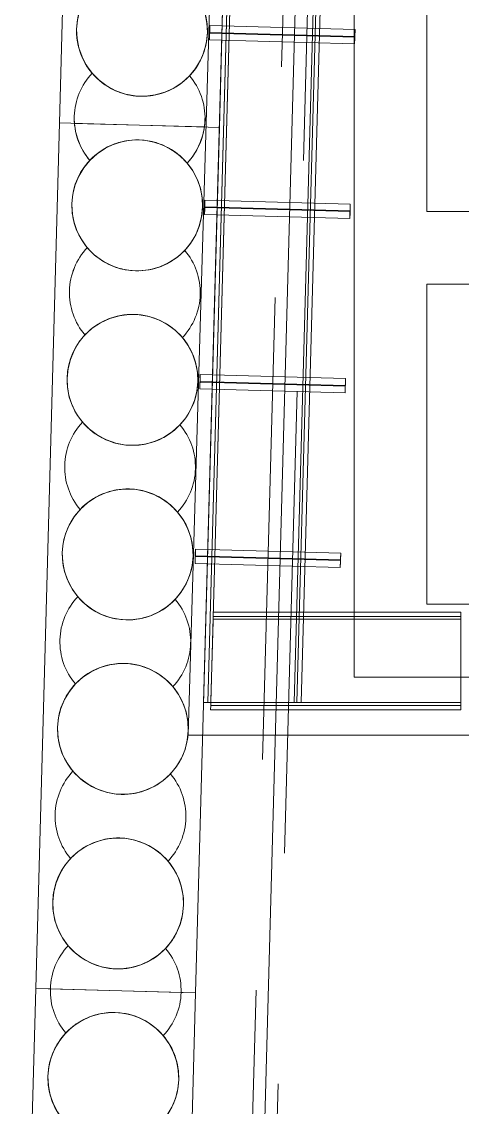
# Model space of a CAD drawing. Header units: metres. Extents: x 1753726 to 1755216, y 5920592 to 5921703.
# Drawn here: x 1755110.99 to 1755114.02, y 5921398.06 to 5921405.52 of the extents above; entities that cross this region are included whole.
import ezdxf

# ---------------------------------------------------------------- set-up
doc = ezdxf.new("R2010")
doc.units = ezdxf.units.M
doc.linetypes.add('CENTER', pattern=[50.8, 31.75, -6.35, 6.35, -6.35])
doc.linetypes.add('HIDDEN2', pattern=[4.7625, 3.175, -1.5875])
for name, color, linetype, lineweight in [('A-FLOR-____-OTLN', 9, 'Continuous', 9), ('A-WALL-____-OTLN', 2, 'Continuous', 9), ('P-PIPE-____-CNTR', 1, 'CENTER', 9), ('P-PIPE-____-OTLN', 6, 'HIDDEN2', 18), ('S-BEAM-____-OTLN', 7, 'Continuous', 9), ('S-FNDN-____-OTLN', 7, 'Continuous', 9)]:
    doc.layers.add(name, color=color, linetype=linetype, lineweight=lineweight)

# ---------------------------------------------------------------- blocks, each defined once
blk = doc.blocks.new('308492-ARUP-STPW-MOD-1600_rvt-1-X-ARUP-GL-HERNE_BAY_ALIGNMENT')
at = {"layer": 'A-WALL-____-OTLN'}
for p, q in [((1755113.2805, 5921411.5154), (1755113.2805, 5921401.0154)), ((1755113.2805, 5921401.0154), (1755113.2805, 5921411.5154)), ((1755113.7805, 5921408.5154), (1755113.7805, 5921404.2154)), ((1755113.7805, 5921404.2154), (1755113.7805, 5921408.5154)), ((1755113.7805, 5921404.2154), (1755117.5805, 5921404.2154)), ((1755117.5805, 5921403.7154), (1755113.7805, 5921403.7154)), ((1755113.7805, 5921403.7154), (1755113.7805, 5921401.5154)), ((1755113.7805, 5921401.5154), (1755113.7805, 5921403.7154)), ((1755113.7805, 5921401.5154), (1755117.5805, 5921401.5154)), ((1755117.5805, 5921401.5154), (1755113.7805, 5921401.5154)), ((1755113.7805, 5921401.0154), (1755113.2805, 5921401.0154)), ((1755113.2805, 5921401.0154), (1755113.7805, 5921401.0154)), ((1755113.7805, 5921401.0154), (1755117.5805, 5921401.0154)), ((1755117.5805, 5921401.0154), (1755113.7805, 5921401.0154))]:
    blk.add_line(p, q, dxfattribs=at)
blk = doc.blocks.new('HB_Struct Framing_Support_2 - HB_Struct Framing_Support-5141438-X-ARUP-GL-HERNE_BAY_ALIGNMENT')
at = {"layer": 'S-BEAM-____-OTLN'}
for p, q in [((0.0495, -0.015), (-0.0495, -0.015)), ((-0.0495, -0.015), (-0.0133, -0.015)), ((-0.0133, -0.015), (-0.0495, -0.015)), ((-0.0495, -0.015), (0.0495, -0.015)), ((-0.0495, -0.015), (-0.0495, -1.015)), ((-0.0495, -0.015), (-0.0495, -1.015)), ((-0.0495, -0.015), (-0.0495, -1.015)), ((-0.0495, -0.015), (-0.0495, -1.015)), ((-0.0133, -0.015), (-0.0023, -0.015)), ((-0.0133, -0.015), (-0.0023, -0.015)), ((-0.0023, -1.015), (-0.0023, -0.015)), ((-0.0023, -1.015), (-0.0023, -0.015)), ((0.0023, -0.015), (0.0023, -1.015)), ((0.0023, -0.015), (0.0133, -0.015)), ((0.0023, -0.015), (0.0133, -0.015)), ((0.0023, -1.015), (0.0023, -0.015)), ((0.0495, -0.015), (0.0133, -0.015)), ((0.0133, -0.015), (0.0495, -0.015)), ((0.0495, -1.015), (0.0495, -0.015)), ((0.0495, -0.015), (0.0495, -1.015)), ((0.0495, -0.015), (0.0495, -1.015)), ((0.0495, -0.015), (0.0495, -1.015)), ((0.0495, -1.015), (-0.0495, -1.015)), ((-0.0495, -1.015), (-0.0133, -1.015)), ((-0.0133, -1.015), (-0.0495, -1.015)), ((-0.0495, -1.015), (0.0495, -1.015)), ((-0.0023, -1.015), (-0.0133, -1.015)), ((-0.0023, -1.015), (-0.0133, -1.015)), ((0.0133, -1.015), (0.0023, -1.015)), ((0.0133, -1.015), (0.0023, -1.015)), ((0.0495, -1.015), (0.0133, -1.015)), ((0.0133, -1.015), (0.0495, -1.015))]:
    blk.add_line(p, q, dxfattribs=at)
blk = doc.blocks.new('308492-ARUP-STTW-MOD-0100_rvt-1-X-ARUP-GL-HERNE_BAY_ALIGNMENT')
at = {"layer": 'A-FLOR-____-OTLN'}
for p, q in [((1755112.1371, 5921400.6154), (1755112.4913, 5921412.7154)), ((1755112.4913, 5921412.7154), (1755112.1371, 5921400.6154)), ((1755116.4805, 5921400.6154), (1755112.1371, 5921400.6154)), ((1755112.1371, 5921400.6154), (1755116.4805, 5921400.6154))]:
    blk.add_line(p, q, dxfattribs=at)
at = {"layer": 'S-BEAM-____-OTLN'}
for p, q in [((1755112.2434, 5921400.8395), (1755112.5611, 5921412.4293)), ((1755112.5611, 5921412.4293), (1755112.2434, 5921400.8395)), ((1755112.2734, 5921400.8395), (1755112.5911, 5921412.4293)), ((1755112.2734, 5921400.8395), (1755112.5911, 5921412.4293)), ((1755112.2734, 5921400.8395), (1755112.5911, 5921412.4293)), ((1755112.5911, 5921412.4293), (1755112.2734, 5921400.8395)), ((1755112.2734, 5921400.8395), (1755112.5911, 5921412.4293)), ((1755112.2734, 5921400.8395), (1755112.5911, 5921412.4293)), ((1755112.6107, 5921412.4293), (1755112.293, 5921400.8395)), ((1755112.293, 5921400.8395), (1755112.6107, 5921412.4293)), ((1755112.293, 5921400.8395), (1755112.6107, 5921412.4293)), ((1755112.6107, 5921412.4293), (1755112.293, 5921400.8395)), ((1755112.293, 5921400.8395), (1755112.6107, 5921412.4293)), ((1755112.293, 5921400.8395), (1755112.6107, 5921412.4293)), ((1755112.866, 5921400.8395), (1755113.1837, 5921412.4293)), ((1755112.866, 5921400.8395), (1755113.1837, 5921412.4293)), ((1755112.866, 5921400.8395), (1755113.1837, 5921412.4293)), ((1755112.866, 5921400.8395), (1755113.1837, 5921412.4293)), ((1755112.866, 5921400.8395), (1755113.1837, 5921412.4293)), ((1755112.866, 5921400.8395), (1755113.1837, 5921412.4293)), ((1755113.2033, 5921412.4293), (1755112.8856, 5921400.8395)), ((1755113.2033, 5921412.4293), (1755112.8856, 5921400.8395)), ((1755113.2033, 5921412.4293), (1755112.8856, 5921400.8395)), ((1755113.2033, 5921412.4293), (1755112.8856, 5921400.8395)), ((1755113.2033, 5921412.4293), (1755112.8856, 5921400.8395)), ((1755113.2033, 5921412.4293), (1755112.8856, 5921400.8395)), ((1755112.9156, 5921400.8395), (1755113.2333, 5921412.4293)), ((1755112.9156, 5921400.8395), (1755113.2333, 5921412.4293)), ((1755112.31, 5921401.4619), (1755112.3092, 5921401.4319)), ((1755112.3092, 5921401.4319), (1755112.31, 5921401.4619)), ((1755112.31, 5921401.4619), (1755114.0144, 5921401.4619)), ((1755112.31, 5921401.4619), (1755114.0144, 5921401.4619)), ((1755114.0144, 5921401.4319), (1755114.0144, 5921401.4619)), ((1755114.0144, 5921401.4619), (1755114.0144, 5921401.4319)), ((1755112.3083, 5921401.3983), (1755112.2934, 5921400.8535)), ((1755112.2934, 5921400.8535), (1755112.3083, 5921401.3983)), ((1755112.3083, 5921401.3983), (1755112.2934, 5921400.8535)), ((1755112.2934, 5921400.8535), (1755112.3083, 5921401.3983)), ((1755112.3092, 5921401.4319), (1755112.3087, 5921401.4123)), ((1755112.3087, 5921401.4123), (1755112.3092, 5921401.4319)), ((1755112.3092, 5921401.4319), (1755112.3087, 5921401.4123)), ((1755112.3087, 5921401.4123), (1755112.3092, 5921401.4319)), ((1755114.0144, 5921401.4123), (1755112.3087, 5921401.4123)), ((1755112.3087, 5921401.4123), (1755114.0144, 5921401.4123)), ((1755112.3087, 5921401.4123), (1755114.0144, 5921401.4123)), ((1755114.0144, 5921401.4123), (1755112.3087, 5921401.4123)), ((1755112.3087, 5921401.4123), (1755114.0144, 5921401.4123)), ((1755112.3087, 5921401.4123), (1755114.0144, 5921401.4123)), ((1755112.3092, 5921401.4319), (1755114.0144, 5921401.4319)), ((1755112.3092, 5921401.4319), (1755114.0144, 5921401.4319)), ((1755112.3092, 5921401.4319), (1755114.0144, 5921401.4319)), ((1755114.0144, 5921401.4319), (1755112.3092, 5921401.4319)), ((1755112.3092, 5921401.4319), (1755114.0144, 5921401.4319)), ((1755112.3092, 5921401.4319), (1755114.0144, 5921401.4319)), ((1755114.0144, 5921401.4123), (1755114.0144, 5921401.4319)), ((1755114.0144, 5921401.4319), (1755114.0144, 5921401.4123)), ((1755114.0144, 5921401.4123), (1755114.0144, 5921401.4319)), ((1755114.0144, 5921401.4319), (1755114.0144, 5921401.4123)), ((1755114.0144, 5921401.4123), (1755114.0144, 5921401.3983)), ((1755114.0144, 5921401.4123), (1755114.0144, 5921401.3983)), ((1755114.0144, 5921401.4123), (1755114.0144, 5921401.3983)), ((1755114.0144, 5921401.4123), (1755114.0144, 5921401.3983)), ((1755114.0144, 5921400.8535), (1755114.0144, 5921401.3983)), ((1755114.0144, 5921401.3983), (1755114.0144, 5921400.8535)), ((1755114.0144, 5921400.8535), (1755114.0144, 5921401.3983)), ((1755114.0144, 5921401.3983), (1755114.0144, 5921400.8535)), ((1755114.0144, 5921400.8535), (1755114.0144, 5921400.8395)), ((1755114.0144, 5921400.8535), (1755114.0144, 5921400.8395)), ((1755114.0144, 5921400.8535), (1755114.0144, 5921400.8395)), ((1755114.0144, 5921400.8535), (1755114.0144, 5921400.8395)), ((1755112.2734, 5921400.8395), (1755112.2434, 5921400.8395)), ((1755112.2434, 5921400.8395), (1755112.2734, 5921400.8395)), ((1755112.293, 5921400.8395), (1755112.2734, 5921400.8395)), ((1755112.2734, 5921400.8395), (1755112.293, 5921400.8395)), ((1755112.293, 5921400.8395), (1755112.2734, 5921400.8395)), ((1755112.2734, 5921400.8395), (1755112.293, 5921400.8395)), ((1755112.2916, 5921400.7899), (1755112.2924, 5921400.8199)), ((1755112.2924, 5921400.8199), (1755112.2916, 5921400.7899)), ((1755112.2916, 5921400.7899), (1755114.0144, 5921400.7899)), ((1755112.2916, 5921400.7899), (1755114.0144, 5921400.7899)), ((1755112.293, 5921400.8395), (1755112.2924, 5921400.8199)), ((1755112.2924, 5921400.8199), (1755112.293, 5921400.8395)), ((1755112.293, 5921400.8395), (1755112.2924, 5921400.8199)), ((1755112.2924, 5921400.8199), (1755112.293, 5921400.8395)), ((1755112.2924, 5921400.8199), (1755114.0144, 5921400.8199)), ((1755114.0144, 5921400.8199), (1755112.2924, 5921400.8199)), ((1755112.2924, 5921400.8199), (1755114.0144, 5921400.8199)), ((1755114.0144, 5921400.8199), (1755112.2924, 5921400.8199)), ((1755112.2924, 5921400.8199), (1755114.0144, 5921400.8199)), ((1755114.0144, 5921400.8199), (1755112.2924, 5921400.8199)), ((1755112.293, 5921400.8395), (1755114.0144, 5921400.8395)), ((1755112.293, 5921400.8395), (1755114.0144, 5921400.8395)), ((1755112.293, 5921400.8395), (1755114.0144, 5921400.8395)), ((1755112.293, 5921400.8395), (1755114.0144, 5921400.8395)), ((1755112.293, 5921400.8395), (1755114.0144, 5921400.8395)), ((1755112.293, 5921400.8395), (1755114.0144, 5921400.8395)), ((1755112.852, 5921400.8395), (1755112.307, 5921400.8395)), ((1755112.307, 5921400.8395), (1755112.852, 5921400.8395)), ((1755112.852, 5921400.8395), (1755112.307, 5921400.8395)), ((1755112.307, 5921400.8395), (1755112.852, 5921400.8395)), ((1755112.8856, 5921400.8395), (1755112.866, 5921400.8395)), ((1755112.8856, 5921400.8395), (1755112.866, 5921400.8395)), ((1755112.8856, 5921400.8395), (1755112.866, 5921400.8395)), ((1755112.8856, 5921400.8395), (1755112.866, 5921400.8395)), ((1755112.8856, 5921400.8395), (1755112.9156, 5921400.8395)), ((1755112.8856, 5921400.8395), (1755112.9156, 5921400.8395)), ((1755114.0144, 5921400.8199), (1755114.0144, 5921400.8395)), ((1755114.0144, 5921400.8395), (1755114.0144, 5921400.8199)), ((1755114.0144, 5921400.8199), (1755114.0144, 5921400.8395)), ((1755114.0144, 5921400.8395), (1755114.0144, 5921400.8199)), ((1755114.0144, 5921400.8199), (1755114.0144, 5921400.7899)), ((1755114.0144, 5921400.7899), (1755114.0144, 5921400.8199))]:
    blk.add_line(p, q, dxfattribs=at)
at = {"layer": 'S-BEAM-____-OTLN', "flags": 128}
for points in [[(1755112.3083, 5921401.3983), (1755112.3086, 5921401.4092)], [(1755112.3083, 5921401.3983), (1755112.3086, 5921401.4092)], [(1755112.3087, 5921401.4123), (1755112.3084, 5921401.4014)], [(1755112.3087, 5921401.4123), (1755112.3084, 5921401.4014)], [(1755112.293, 5921400.8395), (1755112.2933, 5921400.8504)], [(1755112.293, 5921400.8395), (1755112.2933, 5921400.8504)], [(1755112.2934, 5921400.8535), (1755112.2931, 5921400.8425)], [(1755112.2934, 5921400.8535), (1755112.2931, 5921400.8425)], [(1755112.293, 5921400.8395), (1755112.3039, 5921400.8395)], [(1755112.293, 5921400.8395), (1755112.3039, 5921400.8395)], [(1755112.307, 5921400.8395), (1755112.296, 5921400.8395)], [(1755112.307, 5921400.8395), (1755112.296, 5921400.8395)], [(1755112.852, 5921400.8395), (1755112.8629, 5921400.8395)], [(1755112.852, 5921400.8395), (1755112.8629, 5921400.8395)], [(1755112.866, 5921400.8395), (1755112.8551, 5921400.8395)], [(1755112.866, 5921400.8395), (1755112.8551, 5921400.8395)]]:
    blk.add_lwpolyline(points, dxfattribs=at)
at = {"layer": 'S-BEAM-____-OTLN', "rotation": 88.42986395248445}
for p in [(1755112.2696, 5921405.4445), (1755112.2367, 5921404.245), (1755112.2038, 5921403.0454), (1755112.1709, 5921401.8459)]:
    blk.add_blockref('HB_Struct Framing_Support_2 - HB_Struct Framing_Support-5141438-X-ARUP-GL-HERNE_BAY_ALIGNMENT', p, dxfattribs=at)
blk = doc.blocks.new('308492-ARUP-STRW-MOD-1700_rvt-1-X-ARUP-GL-HERNE_BAY_ALIGNMENT')
at = {"layer": 'S-BEAM-____-OTLN'}
for p, q in [((1755111.3521, 5921408.4708), (1755111.2522, 5921404.8237)), ((1755111.3521, 5921408.4708), (1755111.2522, 5921404.8237)), ((1755112.3518, 5921404.7936), (1755112.4517, 5921408.4407)), ((1755112.4517, 5921408.4407), (1755112.3518, 5921404.7936)), ((1755111.2522, 5921404.8237), (1755111.0891, 5921398.8744)), ((1755111.2522, 5921404.8237), (1755111.0891, 5921398.8744)), ((1755111.2522, 5921404.8237), (1755112.3518, 5921404.7936)), ((1755112.3518, 5921404.7936), (1755111.2522, 5921404.8237)), ((1755112.2492, 5921404.7964), (1755111.3547, 5921404.8209)), ((1755111.3547, 5921404.8209), (1755112.2492, 5921404.7964)), ((1755112.1887, 5921398.8443), (1755112.3518, 5921404.7936)), ((1755112.3518, 5921404.7936), (1755112.1887, 5921398.8443)), ((1755111.0891, 5921398.8744), (1755110.9919, 5921395.3273)), ((1755111.0891, 5921398.8744), (1755110.9919, 5921395.3273)), ((1755112.1887, 5921398.8443), (1755111.0891, 5921398.8744)), ((1755111.0891, 5921398.8744), (1755112.1887, 5921398.8443)), ((1755111.1891, 5921398.8717), (1755111.0891, 5921398.8744)), ((1755111.0891, 5921398.8744), (1755112.1887, 5921398.8443)), ((1755112.0887, 5921398.847), (1755111.1891, 5921398.8717)), ((1755112.1887, 5921398.8443), (1755112.0887, 5921398.847)), ((1755112.0914, 5921395.2971), (1755112.1887, 5921398.8443)), ((1755112.1887, 5921398.8443), (1755112.0925, 5921395.3355))]:
    blk.add_line(p, q, dxfattribs=at)
for centre, start, end in [((1755111.8197, 5921405.4569), 136.61955, 178.42986), ((1755111.8197, 5921405.4569), 136.61955, 178.42986), ((1755111.8197, 5921405.4569), 358.42986, 40.24018), ((1755111.8197, 5921405.4569), 358.42986, 40.24018), ((1755111.8197, 5921405.4569), 178.42986, 220.24018), ((1755111.8197, 5921405.4569), 316.61955, 358.42986), ((1755111.8033, 5921404.8571), 136.61955, 178.42986), ((1755111.8033, 5921404.8571), 358.42986, 40.24018), ((1755111.8033, 5921404.8571), 178.42986, 184.61236), ((1755111.8033, 5921404.8571), 352.24737, 358.42986), ((1755111.6389, 5921398.8593), 178.42986, 220.24018), ((1755111.6389, 5921398.8593), 178.42986, 220.24018), ((1755111.6389, 5921398.8593), 316.61955, 358.42986), ((1755111.6224, 5921398.2596), 136.61955, 178.42986), ((1755111.6224, 5921398.2596), 136.61955, 178.42986), ((1755111.6224, 5921398.2596), 358.42986, 40.24018), ((1755111.6224, 5921398.2596), 358.42986, 40.24018), ((1755111.6224, 5921398.2596), 178.42986, 220.24018), ((1755111.6224, 5921398.2596), 178.42986, 220.24018), ((1755111.6224, 5921398.2596), 316.61955, 358.42986), ((1755111.6224, 5921398.2596), 316.61955, 358.42986)]:
    blk.add_arc(centre, 0.45, start, end, dxfattribs=at)
for centre, major_axis, start_param, end_param in [((1755111.8197, 5921405.4569), (0.4473, 0.0489), 3.005401, 3.735129), ((1755111.8197, 5921405.4569), (0.4484, 0.0382), 5.441058, 6.170786), ((1755111.8033, 5921404.8571), (-0.0974, 0.4393), 0.595543, 1.32527), ((1755111.8033, 5921404.8571), (0.3311, 0.3047), 5.51192, 6.241648), ((1755111.8033, 5921404.8571), (-0.4249, 0.1481), 0.308049, 0.415953), ((1755111.8033, 5921404.8571), (0.4484, 0.0382), 6.062881, 6.170786), ((1755111.6389, 5921398.8593), (0.4395, 0.0967), 5.309474, 6.039202)]:
    blk.add_ellipse(centre, major_axis=major_axis, ratio=1, start_param=start_param, end_param=end_param, dxfattribs=at)
at = {"layer": 'S-FNDN-____-OTLN', "flags": 128}
for points in [[(1755111.4927, 5921405.7659), (1755111.4512, 5921405.7151), (1755111.4176, 5921405.6588), (1755111.3925, 5921405.5981), (1755111.3765, 5921405.5345), (1755111.3699, 5921405.4692)], [(1755112.2696, 5921405.4445), (1755112.2666, 5921405.5101), (1755112.2541, 5921405.5745), (1755112.2323, 5921405.6364), (1755112.2019, 5921405.6945), (1755112.1632, 5921405.7475)], [(1755111.3699, 5921405.4692), (1755111.3729, 5921405.4036), (1755111.3854, 5921405.3392), (1755111.4071, 5921405.2773), (1755111.4376, 5921405.2192), (1755111.4762, 5921405.1662)], [(1755112.1468, 5921405.1478), (1755112.1883, 5921405.1986), (1755112.2219, 5921405.255), (1755112.247, 5921405.3156), (1755112.263, 5921405.3792), (1755112.2696, 5921405.4445)], [(1755111.4762, 5921405.1662), (1755111.5245, 5921405.1172), (1755111.5797, 5921405.0762), (1755111.6405, 5921405.0441), (1755111.7054, 5921405.0216), (1755111.7731, 5921405.0093), (1755111.8418, 5921405.0074), (1755111.91, 5921405.016), (1755111.9761, 5921405.0349), (1755112.0386, 5921405.0637), (1755112.0959, 5921405.1016), (1755112.1468, 5921405.1478)], [(1755111.3535, 5921404.8694), (1755111.3534, 5921404.8451), (1755111.3548, 5921404.8208)], [(1755111.3548, 5921404.8208), (1755111.3627, 5921404.7655), (1755111.3775, 5921404.7116), (1755111.3988, 5921404.6599), (1755111.4264, 5921404.6112), (1755111.4598, 5921404.5664)], [(1755112.2492, 5921404.7963), (1755112.2518, 5921404.8205), (1755112.2531, 5921404.8448)], [(1755112.1304, 5921404.548), (1755112.1662, 5921404.591), (1755112.1964, 5921404.638), (1755112.2205, 5921404.6885), (1755112.2382, 5921404.7415), (1755112.2492, 5921404.7963)], [(1755112.1304, 5921404.548), (1755112.0821, 5921404.5969), (1755112.0269, 5921404.6379), (1755111.9661, 5921404.6701), (1755111.9011, 5921404.6925), (1755111.8335, 5921404.7049), (1755111.7648, 5921404.7068), (1755111.6966, 5921404.6982), (1755111.6305, 5921404.6793), (1755111.568, 5921404.6505), (1755111.5107, 5921404.6126), (1755111.4598, 5921404.5664)], [(1755111.4598, 5921404.5664), (1755111.4183, 5921404.5155), (1755111.3847, 5921404.4592), (1755111.3596, 5921404.3986), (1755111.3436, 5921404.3349), (1755111.337, 5921404.2696)], [(1755112.2367, 5921404.245), (1755112.2337, 5921404.3105), (1755112.2212, 5921404.375), (1755112.1995, 5921404.4369), (1755112.169, 5921404.495), (1755112.1304, 5921404.548)], [(1755111.337, 5921404.2696), (1755111.34, 5921404.2041), (1755111.3525, 5921404.1397), (1755111.3742, 5921404.0777), (1755111.4047, 5921404.0197), (1755111.4433, 5921403.9666)], [(1755112.1139, 5921403.9482), (1755112.1554, 5921403.9991), (1755112.189, 5921404.0554), (1755112.2141, 5921404.116), (1755112.2301, 5921404.1797), (1755112.2367, 5921404.245)], [(1755111.4433, 5921403.9666), (1755111.4916, 5921403.9177), (1755111.5468, 5921403.8767), (1755111.6076, 5921403.8446), (1755111.6725, 5921403.8221), (1755111.7402, 5921403.8097), (1755111.8089, 5921403.8078), (1755111.8771, 5921403.8165), (1755111.9432, 5921403.8354), (1755112.0057, 5921403.8641), (1755112.063, 5921403.902), (1755112.1139, 5921403.9482)], [(1755112.0975, 5921403.3484), (1755112.0492, 5921403.3974), (1755111.994, 5921403.4384), (1755111.9332, 5921403.4705), (1755111.8683, 5921403.493), (1755111.8006, 5921403.5053), (1755111.7319, 5921403.5072), (1755111.6637, 5921403.4986), (1755111.5976, 5921403.4797), (1755111.5351, 5921403.451), (1755111.4778, 5921403.413), (1755111.4269, 5921403.3668)], [(1755111.4269, 5921403.3668), (1755111.3854, 5921403.316), (1755111.3518, 5921403.2597), (1755111.3267, 5921403.199), (1755111.3107, 5921403.1354), (1755111.3041, 5921403.0701)], [(1755112.2038, 5921403.0454), (1755112.2008, 5921403.111), (1755112.1883, 5921403.1754), (1755112.1666, 5921403.2373), (1755112.1361, 5921403.2954), (1755112.0975, 5921403.3484)], [(1755111.3041, 5921403.0701), (1755111.3071, 5921403.0045), (1755111.3196, 5921402.9401), (1755111.3413, 5921402.8782), (1755111.3718, 5921402.8201), (1755111.4105, 5921402.7671)], [(1755112.081, 5921402.7487), (1755112.1225, 5921402.7995), (1755112.1561, 5921402.8559), (1755112.1812, 5921402.9165), (1755112.1972, 5921402.9801), (1755112.2038, 5921403.0454)], [(1755111.4105, 5921402.7671), (1755111.4587, 5921402.7181), (1755111.5139, 5921402.6771), (1755111.5747, 5921402.645), (1755111.6397, 5921402.6225), (1755111.7073, 5921402.6102), (1755111.776, 5921402.6083), (1755111.8443, 5921402.6169), (1755111.9104, 5921402.6358), (1755111.9728, 5921402.6646), (1755112.0301, 5921402.7025), (1755112.081, 5921402.7487)], [(1755112.0646, 5921402.1489), (1755112.0163, 5921402.1978), (1755111.9611, 5921402.2388), (1755111.9004, 5921402.271), (1755111.8354, 5921402.2934), (1755111.7677, 5921402.3058), (1755111.699, 5921402.3077), (1755111.6308, 5921402.2991), (1755111.5647, 5921402.2802), (1755111.5022, 5921402.2514), (1755111.4449, 5921402.2135), (1755111.394, 5921402.1673)], [(1755111.394, 5921402.1673), (1755111.3526, 5921402.1164), (1755111.3189, 5921402.0601), (1755111.2938, 5921401.9995), (1755111.2778, 5921401.9358), (1755111.2713, 5921401.8705)], [(1755112.1709, 5921401.8459), (1755112.1679, 5921401.9114), (1755112.1554, 5921401.9759), (1755112.1337, 5921402.0378), (1755112.1032, 5921402.0959), (1755112.0646, 5921402.1489)], [(1755111.2713, 5921401.8705), (1755111.2742, 5921401.805), (1755111.2867, 5921401.7406), (1755111.3085, 5921401.6786), (1755111.339, 5921401.6206), (1755111.3776, 5921401.5675)], [(1755112.0482, 5921401.5491), (1755112.0896, 5921401.6), (1755112.1233, 5921401.6563), (1755112.1483, 5921401.7169), (1755112.1643, 5921401.7806), (1755112.1709, 5921401.8459)], [(1755111.3776, 5921401.5675), (1755111.4259, 5921401.5186), (1755111.481, 5921401.4776), (1755111.5418, 5921401.4455), (1755111.6068, 5921401.423), (1755111.6744, 5921401.4106), (1755111.7432, 5921401.4087), (1755111.8114, 5921401.4174), (1755111.8775, 5921401.4363), (1755111.9399, 5921401.465), (1755111.9973, 5921401.5029), (1755112.0482, 5921401.5491)], [(1755112.0317, 5921400.9493), (1755111.9834, 5921400.9983), (1755111.9283, 5921401.0393), (1755111.8675, 5921401.0714), (1755111.8025, 5921401.0939), (1755111.7349, 5921401.1062), (1755111.6661, 5921401.1081), (1755111.5979, 5921401.0995), (1755111.5318, 5921401.0806), (1755111.4694, 5921401.0519), (1755111.412, 5921401.0139), (1755111.3611, 5921400.9677)], [(1755111.3611, 5921400.9677), (1755111.3197, 5921400.9169), (1755111.286, 5921400.8606), (1755111.261, 5921400.7999), (1755111.245, 5921400.7363), (1755111.2384, 5921400.671)], [(1755112.138, 5921400.6463), (1755112.135, 5921400.7119), (1755112.1226, 5921400.7763), (1755112.1008, 5921400.8382), (1755112.0703, 5921400.8963), (1755112.0317, 5921400.9493)], [(1755111.2384, 5921400.671), (1755111.2414, 5921400.6054), (1755111.2539, 5921400.541), (1755111.2756, 5921400.4791), (1755111.3061, 5921400.421), (1755111.3447, 5921400.368)], [(1755112.0153, 5921400.3496), (1755112.0567, 5921400.4004), (1755112.0904, 5921400.4568), (1755112.1155, 5921400.5174), (1755112.1315, 5921400.581), (1755112.138, 5921400.6463)], [(1755111.3447, 5921400.368), (1755111.393, 5921400.319), (1755111.4482, 5921400.278), (1755111.5089, 5921400.2459), (1755111.5739, 5921400.2234), (1755111.6415, 5921400.2111), (1755111.7103, 5921400.2092), (1755111.7785, 5921400.2178), (1755111.8446, 5921400.2367), (1755111.907, 5921400.2655), (1755111.9644, 5921400.3034), (1755112.0153, 5921400.3496)], [(1755111.9988, 5921399.7498), (1755111.9505, 5921399.7987), (1755111.8954, 5921399.8397), (1755111.8346, 5921399.8719), (1755111.7696, 5921399.8944), (1755111.702, 5921399.9067), (1755111.6333, 5921399.9086), (1755111.565, 5921399.9), (1755111.4989, 5921399.8811), (1755111.4365, 5921399.8523), (1755111.3791, 5921399.8144), (1755111.3283, 5921399.7682)], [(1755111.3283, 5921399.7682), (1755111.2868, 5921399.7173), (1755111.2532, 5921399.661), (1755111.2281, 5921399.6004), (1755111.2121, 5921399.5367), (1755111.2055, 5921399.4714)], [(1755112.1052, 5921399.4468), (1755112.1022, 5921399.5123), (1755112.0897, 5921399.5768), (1755112.0679, 5921399.6387), (1755112.0375, 5921399.6968), (1755111.9988, 5921399.7498)], [(1755111.2055, 5921399.4714), (1755111.2085, 5921399.4059), (1755111.221, 5921399.3415), (1755111.2427, 5921399.2795), (1755111.2732, 5921399.2215), (1755111.3118, 5921399.1684)], [(1755111.9824, 5921399.15), (1755112.0239, 5921399.2009), (1755112.0575, 5921399.2572), (1755112.0826, 5921399.3178), (1755112.0986, 5921399.3815), (1755112.1052, 5921399.4468)], [(1755111.3118, 5921399.1684), (1755111.3601, 5921399.1195), (1755111.4153, 5921399.0785), (1755111.4761, 5921399.0464), (1755111.541, 5921399.0239), (1755111.6087, 5921399.0115), (1755111.6774, 5921399.0097), (1755111.7456, 5921399.0183), (1755111.8117, 5921399.0372), (1755111.8742, 5921399.0659), (1755111.9315, 5921399.1038), (1755111.9824, 5921399.15)], [(1755111.966, 5921398.5502), (1755111.9177, 5921398.5992), (1755111.8625, 5921398.6402), (1755111.8017, 5921398.6723), (1755111.7367, 5921398.6948), (1755111.6691, 5921398.7071), (1755111.6004, 5921398.709), (1755111.5322, 5921398.7004), (1755111.4661, 5921398.6815), (1755111.4036, 5921398.6528), (1755111.3463, 5921398.6148), (1755111.2954, 5921398.5686)], [(1755111.2954, 5921398.5686), (1755111.2539, 5921398.5178), (1755111.2203, 5921398.4615), (1755111.1952, 5921398.4008), (1755111.1792, 5921398.3372), (1755111.1726, 5921398.2719)], [(1755112.0723, 5921398.2472), (1755112.0693, 5921398.3128), (1755112.0568, 5921398.3772), (1755112.0351, 5921398.4391), (1755112.0046, 5921398.4972), (1755111.966, 5921398.5502)], [(1755111.1726, 5921398.2719), (1755111.1756, 5921398.2063), (1755111.1881, 5921398.1419), (1755111.2098, 5921398.08), (1755111.2403, 5921398.0219), (1755111.2789, 5921397.9689)], [(1755111.9495, 5921397.9505), (1755111.991, 5921398.0013), (1755112.0246, 5921398.0577), (1755112.0497, 5921398.1183), (1755112.0657, 5921398.1819), (1755112.0723, 5921398.2472)]]:
    blk.add_lwpolyline(points, dxfattribs=at)
at = {"layer": 'S-FNDN-____-OTLN'}
for centre, start, end in [((1755111.8197, 5921405.4569), 358.42986, 178.42986), ((1755111.8033, 5921404.8571), 136.61955, 178.42986), ((1755111.8197, 5921405.4569), 220.24018, 316.61955), ((1755111.8197, 5921405.4569), 220.24018, 316.61955), ((1755111.8033, 5921404.8571), 358.42986, 40.24018), ((1755111.7868, 5921404.2573), 358.42986, 178.42986), ((1755111.7868, 5921404.2573), 40.24018, 136.61955), ((1755111.7868, 5921404.2573), 178.42986, 358.42986), ((1755111.7868, 5921404.2573), 220.24018, 316.61955), ((1755111.7868, 5921404.2573), 220.24018, 316.61955), ((1755111.7704, 5921403.6575), 358.42986, 40.24018), ((1755111.7704, 5921403.6575), 358.42986, 40.24018), ((1755111.7704, 5921403.6575), 316.61955, 358.42986), ((1755111.754, 5921403.0578), 358.42986, 178.42986), ((1755111.754, 5921403.0578), 40.24018, 136.61955), ((1755111.754, 5921403.0578), 40.24018, 136.61955), ((1755111.7375, 5921402.458), 136.61955, 178.42986), ((1755111.7375, 5921402.458), 136.61955, 178.42986), ((1755111.754, 5921403.0578), 220.24018, 316.61955), ((1755111.754, 5921403.0578), 220.24018, 316.61955), ((1755111.7375, 5921402.458), 358.42986, 40.24018), ((1755111.7375, 5921402.458), 358.42986, 40.24018), ((1755111.7375, 5921402.458), 178.42986, 220.24018), ((1755111.7375, 5921402.458), 178.42986, 220.24018), ((1755111.7375, 5921402.458), 316.61955, 358.42986), ((1755111.7375, 5921402.458), 316.61955, 358.42986), ((1755111.7211, 5921401.8582), 40.24018, 136.61955), ((1755111.7211, 5921401.8582), 178.42986, 358.42986), ((1755111.7046, 5921401.2584), 136.61955, 178.42986), ((1755111.7046, 5921401.2584), 136.61955, 178.42986), ((1755111.7046, 5921401.2584), 358.42986, 40.24018), ((1755111.7046, 5921401.2584), 358.42986, 40.24018), ((1755111.7046, 5921401.2584), 178.42986, 220.24018), ((1755111.7046, 5921401.2584), 178.42986, 220.24018), ((1755111.7046, 5921401.2584), 316.61955, 358.42986), ((1755111.7046, 5921401.2584), 316.61955, 358.42986), ((1755111.6882, 5921400.6587), 40.24018, 136.61955), ((1755111.6882, 5921400.6587), 178.42986, 358.42986), ((1755111.6718, 5921400.0589), 136.61955, 178.42986), ((1755111.6718, 5921400.0589), 136.61955, 178.42986), ((1755111.6882, 5921400.6587), 220.24018, 316.61955), ((1755111.6882, 5921400.6587), 220.24018, 316.61955), ((1755111.6718, 5921400.0589), 358.42986, 40.24018), ((1755111.6718, 5921400.0589), 358.42986, 40.24018), ((1755111.6718, 5921400.0589), 178.42986, 220.24018), ((1755111.6718, 5921400.0589), 178.42986, 220.24018), ((1755111.6718, 5921400.0589), 316.61955, 358.42986), ((1755111.6553, 5921399.4591), 358.42986, 178.42986), ((1755111.6553, 5921399.4591), 40.24018, 136.61955), ((1755111.6553, 5921399.4591), 40.24018, 136.61955), ((1755111.6553, 5921399.4591), 178.42986, 358.42986), ((1755111.6389, 5921398.8593), 136.61955, 178.42986), ((1755111.6553, 5921399.4591), 220.24018, 316.61955), ((1755111.6389, 5921398.8593), 358.42986, 40.24018), ((1755111.6389, 5921398.8593), 358.42986, 40.24018), ((1755111.6389, 5921398.8593), 178.42986, 220.24018), ((1755111.6389, 5921398.8593), 178.42986, 220.24018), ((1755111.6389, 5921398.8593), 316.61955, 358.42986), ((1755111.6224, 5921398.2596), 358.42986, 178.42986), ((1755111.6224, 5921398.2596), 40.24018, 136.61955), ((1755111.6224, 5921398.2596), 178.42986, 358.42986)]:
    blk.add_arc(centre, 0.45, start, end, dxfattribs=at)
for centre, major_axis, start_param, end_param in [((1755111.8197, 5921405.4569), (0.4484, 0.0382), 3.029193, 6.170786), ((1755111.8033, 5921404.8571), (-0.0974, 0.4393), 0.595543, 1.32527), ((1755111.8033, 5921404.8571), (0.3311, 0.3047), 5.51192, 6.241648), ((1755111.8033, 5921404.8571), (-0.3429, 0.2914), 0.677042, 1.40677), ((1755111.8033, 5921404.8571), (0.4484, 0.0382), 5.441058, 6.170786), ((1755111.7868, 5921404.2573), (-0.0784, 0.4431), 5.239704, 6.921841), ((1755111.7704, 5921403.6575), (-0.0974, 0.4393), 0.595543, 1.32527), ((1755111.7704, 5921403.6575), (-0.2683, 0.3613), 0.175008, 0.904736), ((1755111.7704, 5921403.6575), (-0.2894, 0.3446), 0.844861, 1.574589), ((1755111.7704, 5921403.6575), (-0.4249, 0.1481), 0.308049, 1.037776), ((1755111.7704, 5921403.6575), (0.4484, 0.0382), 5.441058, 6.170786), ((1755111.754, 5921403.0578), (0.4473, 0.0489), 3.005401, 6.146994), ((1755111.7211, 5921401.8582), (0.4484, 0.0382), 6.170786, 9.312378), ((1755111.7211, 5921401.8582), (-0.4249, 0.1482), 4.179455, 5.861592), ((1755111.7211, 5921401.8582), (0, 0.45), 2.27312, 3.955257), ((1755111.7211, 5921401.8582), (0, 0.45), 2.27312, 3.955257), ((1755111.6882, 5921400.6587), (0.4484, 0.0382), 6.170786, 9.312378), ((1755111.6882, 5921400.6587), (-0.4367, 0.1087), 4.087899, 5.770037), ((1755111.6718, 5921400.0589), (0.4395, 0.0967), 5.309474, 6.039202), ((1755111.6389, 5921398.8593), (0.0611, 0.4458), 0.949856, 1.679584), ((1755111.6553, 5921399.4591), (0.3311, 0.3047), 3.100055, 4.782193), ((1755111.6389, 5921398.8593), (0.4395, 0.0967), 5.309474, 6.039202), ((1755111.6224, 5921398.2596), (0.3311, 0.3047), 6.241648, 7.923785)]:
    blk.add_ellipse(centre, major_axis=major_axis, ratio=1, start_param=start_param, end_param=end_param, dxfattribs=at)
blk = doc.blocks.new('308492-ARUP-STPU-MOD-1500_rvt-1-X-ARUP-GL-HERNE_BAY_ALIGNMENT')
at = {"layer": 'P-PIPE-____-CNTR'}
blk.add_line((1755112.5848, 5921395.0473), (1755113.8638, 5921441.7067), dxfattribs=at)
blk.add_line((1755112.5848, 5921395.0473), (1755113.8638, 5921441.7067), dxfattribs=at)
blk.add_line((1755112.5848, 5921395.0473), (1755113.8638, 5921441.7067), dxfattribs=at)
blk.add_line((1755112.5848, 5921395.0473), (1755113.8638, 5921441.7067), dxfattribs=at)
at = {"layer": 'P-PIPE-____-OTLN'}
for p, q in [((1755113.7797, 5921441.709), (1755112.5007, 5921395.0496)), ((1755113.7797, 5921441.709), (1755112.5007, 5921395.0496)), ((1755112.6689, 5921395.045), (1755113.9479, 5921441.7044)), ((1755112.6689, 5921395.045), (1755113.9479, 5921441.7044))]:
    blk.add_line(p, q, dxfattribs=at)

msp = doc.modelspace()

# ---------------------------------------------------------------- block references
for name in ['308492-ARUP-STPW-MOD-1600_rvt-1-X-ARUP-GL-HERNE_BAY_ALIGNMENT', '308492-ARUP-STRW-MOD-1700_rvt-1-X-ARUP-GL-HERNE_BAY_ALIGNMENT', '308492-ARUP-STPU-MOD-1500_rvt-1-X-ARUP-GL-HERNE_BAY_ALIGNMENT', '308492-ARUP-STTW-MOD-0100_rvt-1-X-ARUP-GL-HERNE_BAY_ALIGNMENT']:
    msp.add_blockref(name, (0, 0))

doc.saveas('drawing.dxf')
